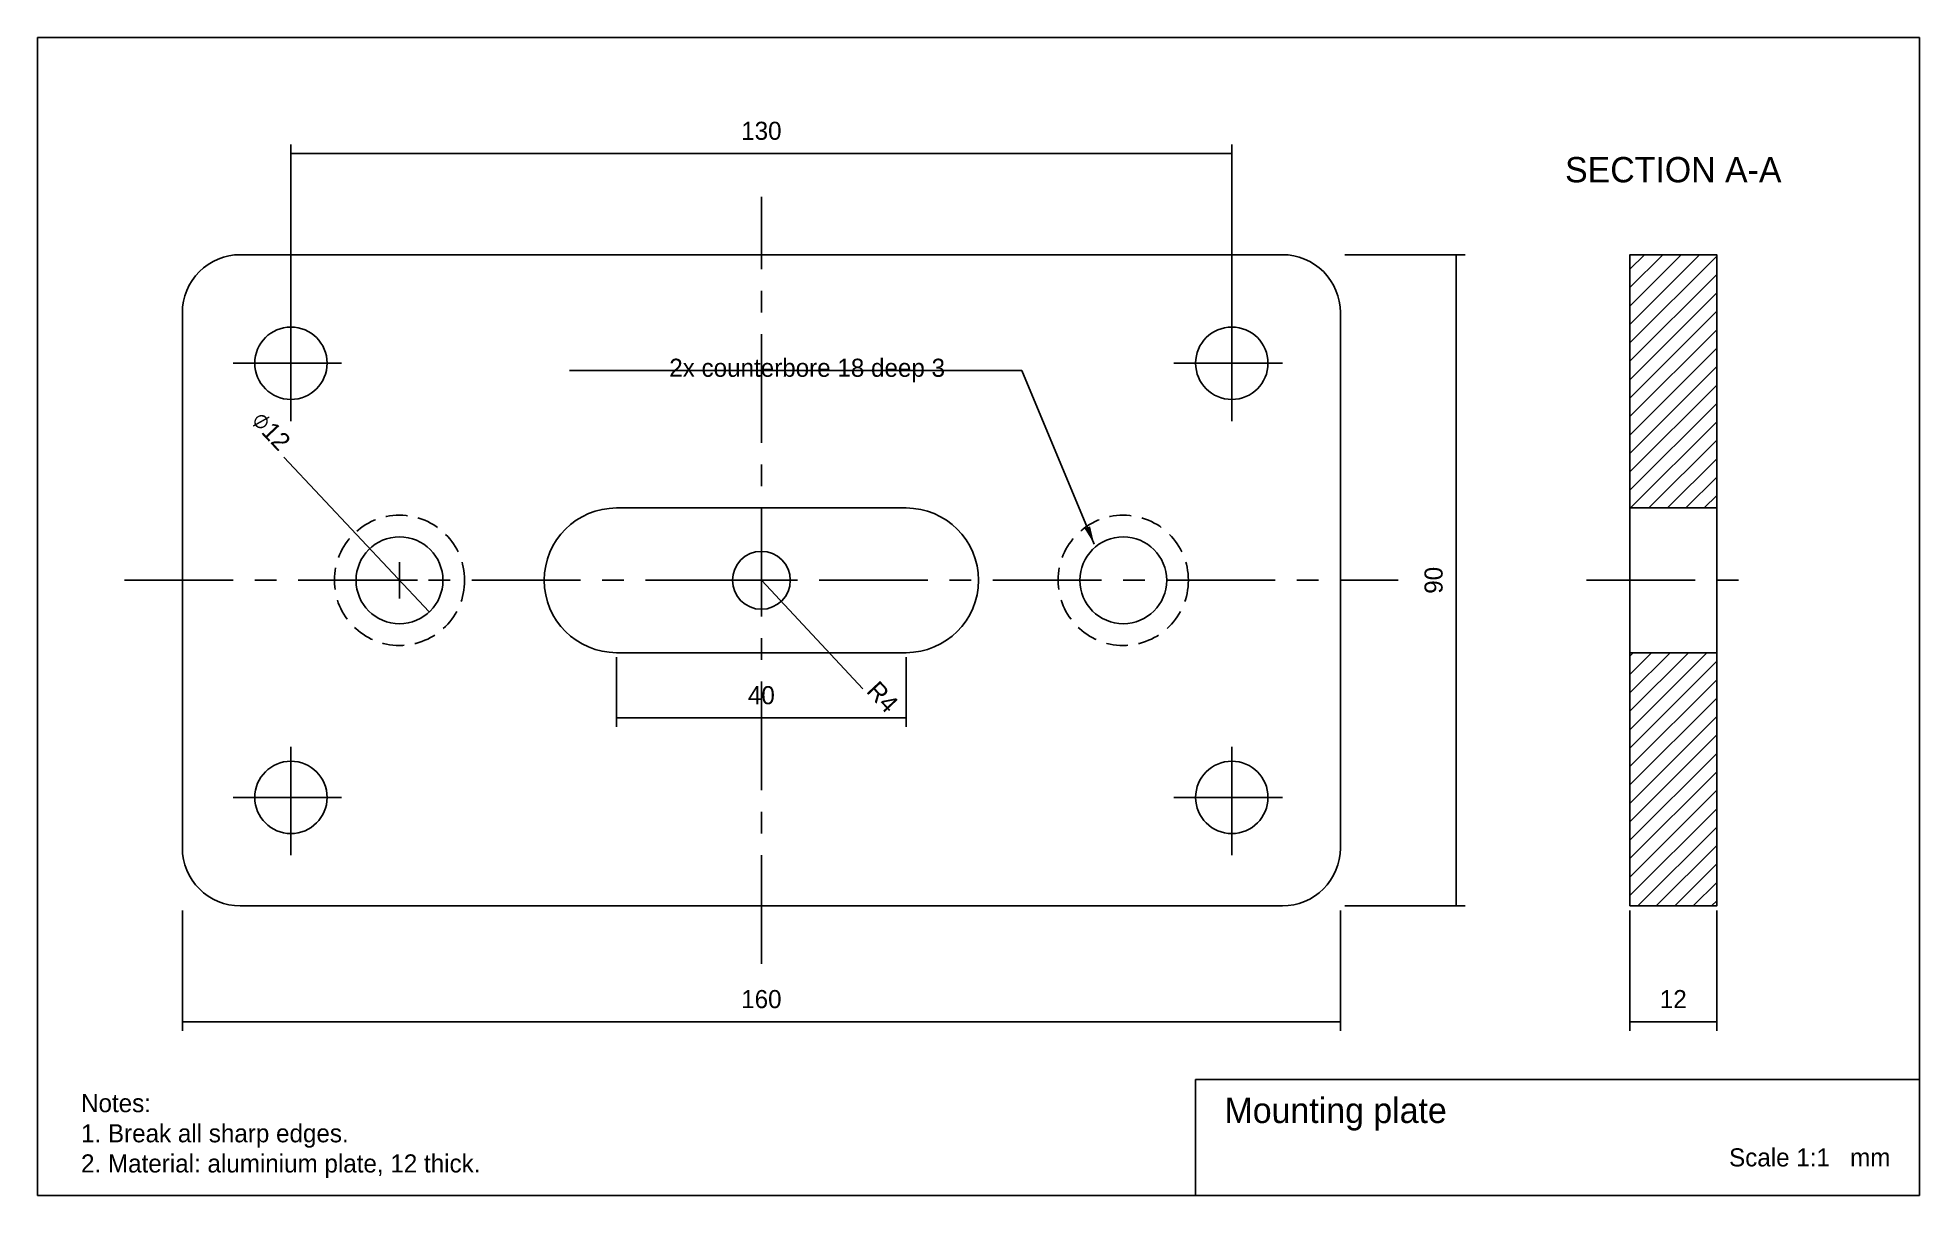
# Model space of a CAD drawing. Extents: x -20 to 240, y -40 to 120.
import ezdxf
from ezdxf.enums import TextEntityAlignment as Align

# ---------------------------------------------------------------- set-up
doc = ezdxf.new("R2010")
doc.units = 0
doc.header["$LTSCALE"] = 0.5
doc.linetypes.add('CENTER', pattern=[48, 30, -6, 6, -6])
doc.linetypes.add('HIDDEN', pattern=[9, 6, -3])
doc.layers.get('0').update_dxf_attribs({"linetype": 'CONTINUOUS'})
for name, color, linetype in [('CENTER', 1, 'CENTER'), ('DIMENSIONS', 4, 'CONTINUOUS'), ('HATCH', 252, 'CONTINUOUS'), ('HIDDEN', 8, 'HIDDEN'), ('OUTLINE', 7, 'CONTINUOUS'), ('TITLE', 7, 'CONTINUOUS')]:
    doc.layers.add(name, color=color, linetype=linetype)
doc.dimstyles.get("Standard").update_dxf_attribs({"dimtxt": 2.5, "dimasz": 2.5, "dimexe": 1.25, "dimexo": 0.625, "dimtad": 1, "dimtxsty": 'STANDARD', "dimcen": 2.5, "dimazin": 3, "dimtfac": 1, "dimtdec": 4, "dimtofl": 0, "dimtmove": 0, "dimatfit": 3, "dimtolj": 1, "dimtzin": 0})

# ---------------------------------------------------------------- blocks, each defined once
blk = doc.blocks.new('HOLE')
at = {"color": 0, "linetype": 'BYBLOCK'}
blk.add_circle((0, 0), 5, dxfattribs=at)
at = {"layer": 'CENTER'}
for p, q in [((0, -8), (0, 8)), ((-8, 0), (8, 0))]:
    blk.add_line(p, q, dxfattribs=at)
blk = doc.blocks.new('*X8')
at = {"layer": 'HATCH', "linetype": 'CONTINUOUS'}
for p, q in [((200, 87.99), (202.01, 90)), ((200, 85.45), (204.55, 90)), ((200, 82.9), (207.1, 90)), ((200, 80.36), (209.64, 90)), ((200, 77.81), (212, 89.81)), ((200, 75.27), (212, 87.27)), ((200, 72.72), (212, 84.72)), ((200, 70.18), (212, 82.18)), ((200, 67.63), (212, 79.63)), ((200, 65.08), (212, 77.08)), ((200, 62.54), (212, 74.54)), ((200, 59.99), (212, 71.99)), ((200, 57.45), (212, 69.45)), ((200.1, 55), (212, 66.9)), ((202.64, 55), (212, 64.36)), ((205.19, 55), (212, 61.81)), ((207.74, 55), (212, 59.26)), ((210.28, 55), (212, 56.72)), ((200, 34.54), (200.46, 35)), ((200, 31.99), (203.01, 35)), ((200, 29.45), (205.55, 35)), ((200, 26.9), (208.1, 35)), ((200, 24.35), (210.65, 35)), ((200, 21.81), (212, 33.81)), ((200, 19.26), (212, 31.26)), ((200, 16.72), (212, 28.72)), ((200, 14.17), (212, 26.17)), ((200, 11.63), (212, 23.63)), ((200, 9.08), (212, 21.08)), ((200, 6.54), (212, 18.54)), ((200, 3.99), (212, 15.99)), ((200, 1.44), (212, 13.44)), ((201.1, 0), (212, 10.9)), ((203.65, 0), (212, 8.35)), ((206.19, 0), (212, 5.81)), ((208.74, 0), (212, 3.26)), ((211.28, 0), (212, 0.72))]:
    blk.add_line(p, q, dxfattribs=at)
blk = doc.blocks.new('*D1')
at = {"color": 0, "linetype": 'BYBLOCK'}
for p, q in [((0, -0.625), (0, -17.25)), ((160, -0.625), (160, -17.25)), ((0, -16), (160, -16))]:
    blk.add_line(p, q, dxfattribs=at)
blk.add_text('160', height=2.5, dxfattribs=at).set_placement((80, -14.125), align=Align.CENTER)
blk = doc.blocks.new('*D2')
at = {"color": 0, "linetype": 'BYBLOCK'}
for p, q in [((160.625, 90), (177.25, 90)), ((176, 0), (176, 90)), ((160.625, 0), (177.25, 0))]:
    blk.add_line(p, q, dxfattribs=at)
blk.add_text('90', height=2.5, rotation=90, dxfattribs=at).set_placement((174.125, 45), align=Align.CENTER)
blk = doc.blocks.new('*D3')
at = {"color": 0, "linetype": 'BYBLOCK'}
for p, q in [((15, 75.625), (15, 105.25)), ((15, 104), (145, 104)), ((145, 75.625), (145, 105.25))]:
    blk.add_line(p, q, dxfattribs=at)
blk.add_text('130', height=2.5, dxfattribs=at).set_placement((80, 105.875), align=Align.CENTER)
blk = doc.blocks.new('*D4')
at = {"color": 0, "linetype": 'BYBLOCK'}
for p, q in [((60, 34.375), (60, 24.75)), ((100, 34.375), (100, 24.75)), ((60, 26), (100, 26))]:
    blk.add_line(p, q, dxfattribs=at)
blk.add_text('40', height=2.5, dxfattribs=at).set_placement((80, 27.875), align=Align.CENTER)
blk = doc.blocks.new('*D5')
at = {"color": 0, "linetype": 'BYBLOCK'}
for p, q in [((34.11, 40.63), (14, 62)), ((30, 42.5), (30, 47.5)), ((27.5, 45), (32.5, 45))]:
    blk.add_line(p, q, dxfattribs=at)
blk.add_text('⌀12', height=2.5, rotation=313.2643, dxfattribs=at).set_placement((11.34, 64.82), align=Align.CENTER)
blk = doc.blocks.new('*D6')
at = {"color": 0, "linetype": 'BYBLOCK'}
for p, q in [((80, 42.5), (80, 47.5)), ((77.5, 45), (82.5, 45)), ((80, 45), (94, 30))]:
    blk.add_line(p, q, dxfattribs=at)
blk.add_text('R4', height=2.5, rotation=313.0251, dxfattribs=at).set_placement((95.84, 28.03), align=Align.CENTER)
blk = doc.blocks.new('*D7')
at = {"color": 0, "linetype": 'BYBLOCK'}
for p, q in [((200, -0.625), (200, -17.25)), ((212, -0.625), (212, -17.25)), ((200, -16), (212, -16))]:
    blk.add_line(p, q, dxfattribs=at)
blk.add_text('12', height=2.5, dxfattribs=at).set_placement((206, -14.125), align=Align.CENTER)

msp = doc.modelspace()

# ---------------------------------------------------------------- linework, layer by layer
at = {"layer": 'CENTER'}
for p, q in [((80, -8), (80, 98)), ((-8, 45), (168, 45)), ((194, 45), (218, 45))]:
    msp.add_line(p, q, dxfattribs=at)
at = {"layer": 'HIDDEN'}
for centre in [(30, 45), (130, 45)]:
    msp.add_circle(centre, 9, dxfattribs=at)
at = {"layer": 'OUTLINE'}
for p, q in [((200, 55), (212, 55)), ((200, 35), (212, 35))]:
    msp.add_line(p, q, dxfattribs=at)
for points in [[(8, 0), (152, 0, 0.4142136), (160, 8), (160, 82, 0.4142136), (152, 90), (8, 90, 0.4142136), (0, 82), (0, 8, 0.4142136)], [(60, 35), (100, 35, 1), (100, 55), (60, 55, 1)]]:
    msp.add_lwpolyline(points, format="xyb", close=True, dxfattribs=at)
msp.add_lwpolyline([(200, 0), (212, 0), (212, 90), (200, 90)], close=True, dxfattribs=at)
for centre, radius in [((30, 45), 6), ((130, 45), 6), ((80, 45), 4)]:
    msp.add_circle(centre, radius, dxfattribs=at)
at = {"layer": 'TITLE'}
for points in [[(-20, -40), (240, -40), (240, 120), (-20, 120)], [(140, -40), (240, -40), (240, -24), (140, -24)]]:
    msp.add_lwpolyline(points, close=True, dxfattribs=at)

# ---------------------------------------------------------------- block references
at = {"layer": 'HATCH'}
msp.add_blockref('*X8', (0, 0), dxfattribs=at)
at = {"layer": 'OUTLINE'}
for p in [(15, 75), (145, 75), (15, 15), (145, 15)]:
    msp.add_blockref('HOLE', p, dxfattribs=at)

# ---------------------------------------------------------------- texts
at = {"layer": 'DIMENSIONS'}
msp.add_text('SECTION A-A', height=3.5, dxfattribs=at).set_placement((206, 100), align=Align.CENTER)
at = {"layer": 'DIMENSIONS', "insert": (105.375, 74), "char_height": 2.5, "attachment_point": 6}
msp.add_mtext('2x counterbore 18 deep 3', dxfattribs=at)
at = {"layer": 'DIMENSIONS', "insert": (-14, -26), "char_height": 2.5, "width": 120, "attachment_point": 1}
msp.add_mtext('Notes:\\P1. Break all sharp edges.\\P2. Material: aluminium plate, 12 thick.', dxfattribs=at)
at = {"layer": 'TITLE'}
msp.add_text('Mounting plate', height=3.5, dxfattribs=at).set_placement((144, -30))
msp.add_text('Scale 1:1   mm', height=2.5, dxfattribs=at).set_placement((236, -36), align=Align.RIGHT)

# ---------------------------------------------------------------- dimensions: what is measured, and where the dimension line sits
at = {"layer": 'DIMENSIONS'}
for base, p1, p2, picture, middle in [((145, 104), (15, 75), (145, 75), '*D3', (80, 105.875)), ((100, 26), (60, 35), (100, 35), '*D4', (80, 27.875)), ((160, -16), (0, 0), (160, 0), '*D1', (80, -14.125)), ((212, -16), (200, 0), (212, 0), '*D7', (206, -14.125))]:
    dim = msp.add_linear_dim(base=base, p1=p1, p2=p2, dimstyle='STANDARD', dxfattribs=at)
    dim.commit()
    dim.dimension.update_dxf_attribs({"geometry": picture, "text_midpoint": middle})
dim = msp.add_linear_dim(base=(176, 90), p1=(160, 0), p2=(160, 90), angle=90, dimstyle='STANDARD', dxfattribs=at)
dim.commit()
dim.dimension.update_dxf_attribs({"geometry": '*D2', "text_midpoint": (174.125, 45)})
dim = msp.add_diameter_dim_2p(p1=(33.998, 40.526), p2=(26.002, 49.474), dimstyle='STANDARD', dxfattribs=at)
dim.commit()
dim.dimension.update_dxf_attribs({"geometry": '*D5', "text_midpoint": (11.344, 64.822)})
dim = msp.add_radius_dim(center=(80, 45), mpoint=(84, 45), dimstyle='STANDARD', dxfattribs=at)
dim.commit()
dim.dimension.update_dxf_attribs({"geometry": '*D6', "text_midpoint": (95.842, 28.026)})

# ---------------------------------------------------------------- leaders
at = {"layer": 'DIMENSIONS', "annotation_type": 0, "has_hookline": 1, "hookline_direction": 0, "text_width": 51.905, "horizontal_direction": (-1, 0, 0)}
msp.add_leader([(126, 50), (116, 74), (106, 74)], dimstyle='STANDARD', dxfattribs=at)

doc.saveas('drawing.dxf')
